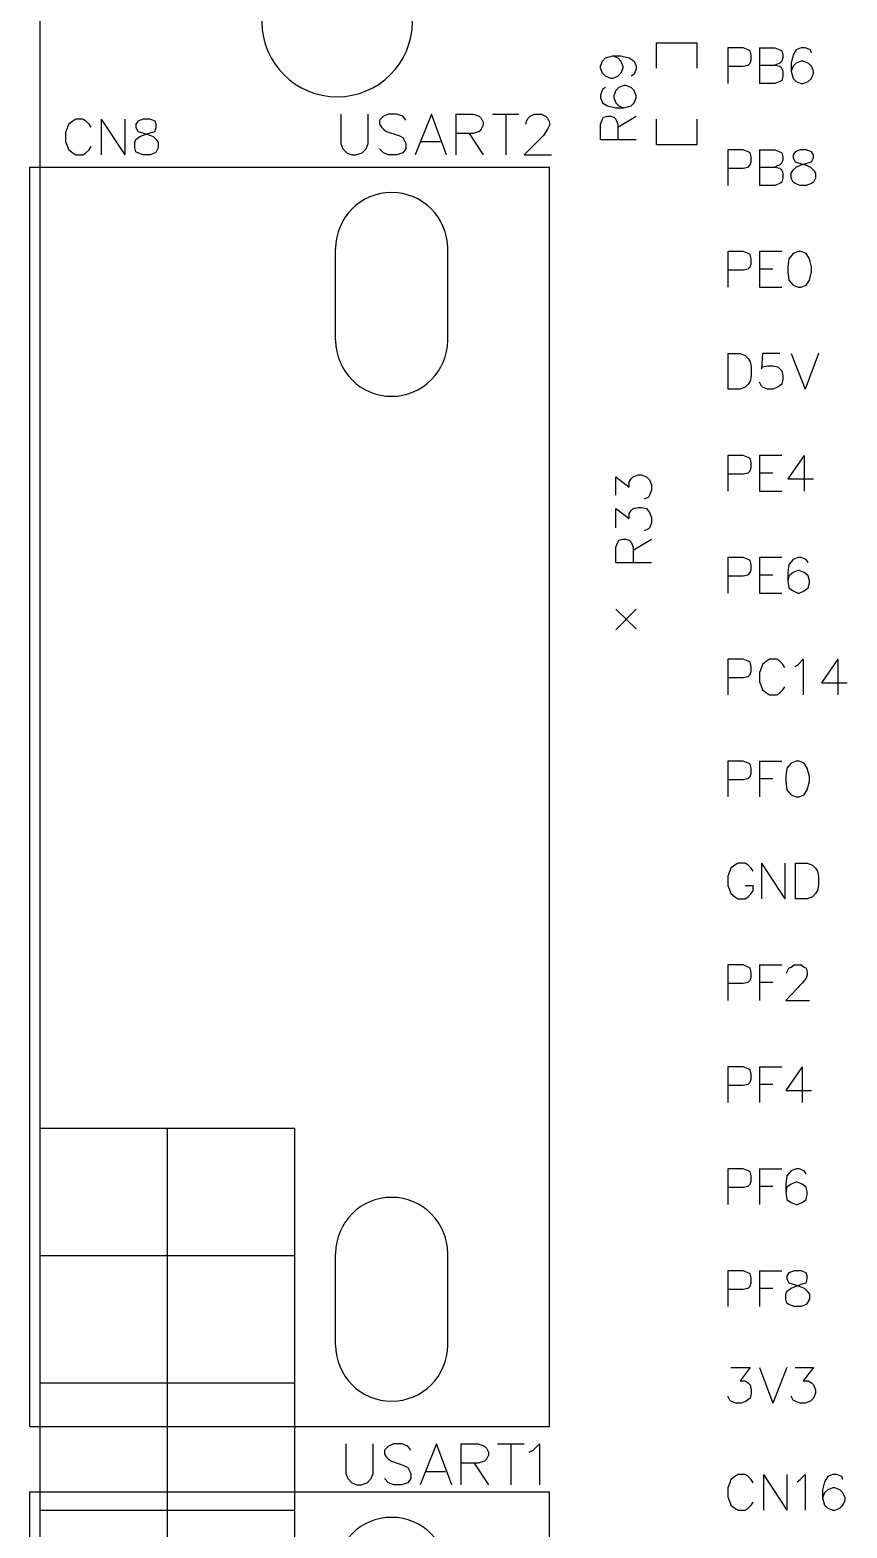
# Model space of a CAD drawing. Extents: x -0.24 to 4.91, y -0.23 to 6.58.
# Drawn here: x -0.235 to 0.567, y 2.308 to 3.777 of the extents above; entities that cross this region are included whole.
import ezdxf

# ---------------------------------------------------------------- set-up
doc = ezdxf.new("R2010")
doc.units = 0
doc.layers.add('mb672d', color=1, linetype='CONTINUOUS')

msp = doc.modelspace()

# ---------------------------------------------------------------- linework, layer by layer
at = {"layer": 'mb672d', "color": 5}
for points in [[(-0.225, -0.225), (-0.225, 6.575)], [(0.38, 3.74), (0.38, 3.765), (0.42, 3.765)], [(0.42, 3.74), (0.42, 3.765)], [(0.337, 3.752), (0.342, 3.75), (0.345, 3.747), (0.347, 3.742), (0.347, 3.74), (0.345, 3.735), (0.342, 3.732), (0.337, 3.73), (0.335, 3.73), (0.33, 3.732), (0.327, 3.735), (0.325, 3.74), (0.325, 3.742), (0.327, 3.747), (0.33, 3.75), (0.337, 3.752), (0.345, 3.752), (0.353, 3.75), (0.358, 3.747), (0.36, 3.742), (0.36, 3.739), (0.358, 3.734), (0.355, 3.732)], [(0.45, 3.742), (0.465, 3.742), (0.47, 3.743), (0.472, 3.745), (0.473, 3.748), (0.473, 3.753), (0.472, 3.757), (0.47, 3.758), (0.465, 3.76), (0.45, 3.76), (0.45, 3.725)], [(0.481, 3.76), (0.481, 3.725)], [(0.481, 3.76), (0.496, 3.76), (0.501, 3.758), (0.503, 3.757), (0.504, 3.753), (0.504, 3.75), (0.503, 3.747), (0.501, 3.745), (0.496, 3.743)], [(0.532, 3.755), (0.531, 3.758), (0.526, 3.76), (0.522, 3.76), (0.517, 3.758), (0.514, 3.753), (0.512, 3.745), (0.512, 3.737), (0.514, 3.73), (0.517, 3.727), (0.522, 3.725), (0.524, 3.725), (0.529, 3.727), (0.532, 3.73), (0.534, 3.735), (0.534, 3.737), (0.532, 3.742), (0.529, 3.745), (0.524, 3.747), (0.522, 3.747), (0.517, 3.745), (0.514, 3.742), (0.512, 3.737)], [(0.481, 3.743), (0.496, 3.743), (0.501, 3.742), (0.503, 3.74), (0.504, 3.737), (0.504, 3.732), (0.503, 3.728), (0.501, 3.727), (0.496, 3.725), (0.481, 3.725)], [(0.33, 3.721), (0.327, 3.719), (0.325, 3.714), (0.325, 3.711), (0.327, 3.706), (0.332, 3.703), (0.34, 3.701), (0.348, 3.701), (0.355, 3.703), (0.358, 3.706), (0.36, 3.711), (0.36, 3.713), (0.358, 3.718), (0.355, 3.721), (0.35, 3.723), (0.348, 3.723), (0.343, 3.721), (0.34, 3.718), (0.338, 3.713), (0.338, 3.711), (0.34, 3.706), (0.343, 3.703), (0.348, 3.701)], [(-0.175, 3.682), (-0.177, 3.685), (-0.18, 3.688), (-0.183, 3.69), (-0.19, 3.69), (-0.193, 3.688), (-0.197, 3.685), (-0.198, 3.682), (-0.2, 3.677), (-0.2, 3.668), (-0.198, 3.663), (-0.197, 3.66), (-0.193, 3.657), (-0.19, 3.655), (-0.183, 3.655), (-0.18, 3.657), (-0.177, 3.66), (-0.175, 3.663)], [(-0.165, 3.69), (-0.165, 3.655)], [(-0.165, 3.69), (-0.142, 3.655)], [(-0.142, 3.69), (-0.142, 3.655)], [(-0.124, 3.69), (-0.129, 3.688), (-0.131, 3.685), (-0.131, 3.682), (-0.129, 3.678), (-0.126, 3.677), (-0.119, 3.675), (-0.114, 3.673), (-0.111, 3.67), (-0.109, 3.667), (-0.109, 3.662), (-0.111, 3.658), (-0.112, 3.657), (-0.117, 3.655), (-0.124, 3.655), (-0.129, 3.657), (-0.131, 3.658), (-0.132, 3.662), (-0.132, 3.667), (-0.131, 3.67), (-0.127, 3.673), (-0.122, 3.675), (-0.116, 3.677), (-0.112, 3.678), (-0.111, 3.682), (-0.111, 3.685), (-0.112, 3.688), (-0.117, 3.69), (-0.124, 3.69)], [(0.07, 3.695), (0.07, 3.666), (0.072, 3.661), (0.076, 3.657), (0.081, 3.655), (0.085, 3.655), (0.091, 3.657), (0.095, 3.661), (0.097, 3.666), (0.097, 3.695)], [(0.134, 3.689), (0.131, 3.693), (0.125, 3.695), (0.117, 3.695), (0.112, 3.693), (0.108, 3.689), (0.108, 3.685), (0.11, 3.682), (0.112, 3.68), (0.115, 3.678), (0.127, 3.674), (0.131, 3.672), (0.132, 3.67), (0.134, 3.666), (0.134, 3.661), (0.131, 3.657), (0.125, 3.655), (0.117, 3.655), (0.112, 3.657), (0.108, 3.661)], [(0.174, 3.655), (0.159, 3.695), (0.143, 3.655)], [(0.183, 3.695), (0.183, 3.655)], [(0.183, 3.695), (0.2, 3.695), (0.206, 3.693), (0.208, 3.691), (0.21, 3.687), (0.21, 3.684), (0.208, 3.68), (0.206, 3.678), (0.2, 3.676), (0.183, 3.676)], [(0.219, 3.695), (0.245, 3.695)], [(0.232, 3.695), (0.232, 3.655)], [(0.252, 3.685), (0.252, 3.687), (0.254, 3.691), (0.256, 3.693), (0.26, 3.695), (0.267, 3.695), (0.271, 3.693), (0.273, 3.691), (0.275, 3.687), (0.275, 3.684), (0.273, 3.68), (0.269, 3.674), (0.25, 3.655), (0.277, 3.655)], [(0.325, 3.67), (0.325, 3.685), (0.327, 3.69), (0.328, 3.692), (0.332, 3.693), (0.335, 3.693), (0.338, 3.692), (0.34, 3.69), (0.342, 3.685), (0.342, 3.67)], [(0.342, 3.682), (0.36, 3.693)], [(0.38, 3.665), (0.38, 3.69)], [(0.42, 3.665), (0.42, 3.69)], [(0.196, 3.676), (0.21, 3.655)], [(0.149, 3.668), (0.168, 3.668)], [(0.325, 3.67), (0.36, 3.67)], [(0.38, 3.665), (0.42, 3.665)], [(0.45, 3.642), (0.465, 3.642), (0.47, 3.643), (0.472, 3.645), (0.473, 3.648), (0.473, 3.653), (0.472, 3.657), (0.47, 3.658), (0.465, 3.66), (0.45, 3.66), (0.45, 3.625)], [(0.481, 3.66), (0.481, 3.625)], [(0.481, 3.66), (0.496, 3.66), (0.501, 3.658), (0.503, 3.657), (0.504, 3.653), (0.504, 3.65), (0.503, 3.647), (0.501, 3.645), (0.496, 3.643)], [(0.521, 3.66), (0.516, 3.658), (0.514, 3.655), (0.514, 3.652), (0.516, 3.648), (0.519, 3.647), (0.526, 3.645), (0.531, 3.643), (0.534, 3.64), (0.536, 3.637), (0.536, 3.632), (0.534, 3.628), (0.532, 3.627), (0.527, 3.625), (0.521, 3.625), (0.516, 3.627), (0.514, 3.628), (0.512, 3.632), (0.512, 3.637), (0.514, 3.64), (0.517, 3.643), (0.522, 3.645), (0.529, 3.647), (0.532, 3.648), (0.534, 3.652), (0.534, 3.655), (0.532, 3.658), (0.527, 3.66), (0.521, 3.66)], [(-0.235, 2.407), (-0.235, 3.643), (0.275, 3.643)], [(0.275, 2.407), (0.275, 3.643)], [(0.481, 3.643), (0.496, 3.643), (0.501, 3.642), (0.503, 3.64), (0.504, 3.637), (0.504, 3.632), (0.503, 3.628), (0.501, 3.627), (0.496, 3.625), (0.481, 3.625)], [(0.065, 3.473), (0.065, 3.563)], [(0.175, 3.473), (0.175, 3.563)], [(0.45, 3.542), (0.465, 3.542), (0.47, 3.543), (0.472, 3.545), (0.473, 3.548), (0.473, 3.553), (0.472, 3.557), (0.47, 3.558), (0.465, 3.56), (0.45, 3.56), (0.45, 3.525)], [(0.503, 3.56), (0.481, 3.56), (0.481, 3.525), (0.503, 3.525)], [(0.519, 3.56), (0.514, 3.558), (0.51, 3.553), (0.509, 3.545), (0.509, 3.54), (0.51, 3.532), (0.514, 3.527), (0.519, 3.525), (0.522, 3.525), (0.527, 3.527), (0.53, 3.532), (0.532, 3.54), (0.532, 3.545), (0.53, 3.553), (0.527, 3.558), (0.522, 3.56), (0.519, 3.56)], [(0.481, 3.543), (0.494, 3.543)], [(0.45, 3.46), (0.45, 3.425)], [(0.45, 3.46), (0.462, 3.46), (0.467, 3.458), (0.47, 3.455), (0.472, 3.452), (0.473, 3.447), (0.473, 3.438), (0.472, 3.433), (0.47, 3.43), (0.467, 3.427), (0.462, 3.425), (0.45, 3.425)], [(0.501, 3.46), (0.484, 3.46), (0.483, 3.445), (0.484, 3.447), (0.489, 3.448), (0.494, 3.448), (0.499, 3.447), (0.503, 3.443), (0.504, 3.438), (0.504, 3.435), (0.503, 3.43), (0.499, 3.427), (0.494, 3.425), (0.489, 3.425), (0.484, 3.427), (0.483, 3.428), (0.481, 3.432)], [(0.512, 3.46), (0.526, 3.425)], [(0.539, 3.46), (0.526, 3.425)], [(0.45, 3.342), (0.465, 3.342), (0.47, 3.343), (0.472, 3.345), (0.473, 3.348), (0.473, 3.353), (0.472, 3.357), (0.47, 3.358), (0.465, 3.36), (0.45, 3.36), (0.45, 3.325)], [(0.503, 3.36), (0.481, 3.36), (0.481, 3.325), (0.503, 3.325)], [(0.525, 3.36), (0.509, 3.337), (0.534, 3.337)], [(0.525, 3.36), (0.525, 3.325)], [(0.34, 3.321), (0.34, 3.339), (0.353, 3.329), (0.353, 3.334), (0.355, 3.337), (0.357, 3.339), (0.362, 3.341), (0.365, 3.341), (0.37, 3.339), (0.373, 3.336), (0.375, 3.331), (0.375, 3.326), (0.373, 3.321), (0.372, 3.319), (0.368, 3.317)], [(0.481, 3.343), (0.494, 3.343)], [(0.34, 3.289), (0.34, 3.308), (0.353, 3.298), (0.353, 3.303), (0.355, 3.306), (0.357, 3.308), (0.362, 3.309), (0.365, 3.309), (0.37, 3.308), (0.373, 3.304), (0.375, 3.299), (0.375, 3.294), (0.373, 3.289), (0.372, 3.288), (0.368, 3.286)], [(0.34, 3.255), (0.34, 3.27), (0.342, 3.275), (0.343, 3.277), (0.347, 3.278), (0.35, 3.278), (0.353, 3.277), (0.355, 3.275), (0.357, 3.27), (0.357, 3.255)], [(0.357, 3.267), (0.375, 3.278)], [(0.34, 3.255), (0.375, 3.255)], [(0.45, 3.242), (0.465, 3.242), (0.47, 3.243), (0.472, 3.245), (0.473, 3.248), (0.473, 3.253), (0.472, 3.257), (0.47, 3.258), (0.465, 3.26), (0.45, 3.26), (0.45, 3.225)], [(0.503, 3.26), (0.481, 3.26), (0.481, 3.225), (0.503, 3.225)], [(0.529, 3.255), (0.527, 3.258), (0.522, 3.26), (0.519, 3.26), (0.514, 3.258), (0.51, 3.253), (0.509, 3.245), (0.509, 3.237), (0.51, 3.23), (0.514, 3.227), (0.519, 3.225), (0.52, 3.225), (0.525, 3.227), (0.529, 3.23), (0.53, 3.235), (0.53, 3.237), (0.529, 3.242), (0.525, 3.245), (0.52, 3.247), (0.519, 3.247), (0.514, 3.245), (0.51, 3.242), (0.509, 3.237)], [(0.481, 3.243), (0.494, 3.243)], [(0.34, 3.209), (0.36, 3.19)], [(0.34, 3.189), (0.36, 3.209)], [(0.45, 3.142), (0.465, 3.142), (0.47, 3.143), (0.472, 3.145), (0.473, 3.148), (0.473, 3.153), (0.472, 3.157), (0.47, 3.158), (0.465, 3.16), (0.45, 3.16), (0.45, 3.125)], [(0.506, 3.152), (0.504, 3.155), (0.501, 3.158), (0.498, 3.16), (0.491, 3.16), (0.488, 3.158), (0.484, 3.155), (0.483, 3.152), (0.481, 3.147), (0.481, 3.138), (0.483, 3.133), (0.484, 3.13), (0.488, 3.127), (0.491, 3.125), (0.498, 3.125), (0.501, 3.127), (0.504, 3.13), (0.506, 3.133)], [(0.516, 3.153), (0.519, 3.155), (0.524, 3.16), (0.524, 3.125)], [(0.558, 3.16), (0.542, 3.137), (0.567, 3.137)], [(0.558, 3.16), (0.558, 3.125)], [(0.45, 3.042), (0.465, 3.042), (0.47, 3.043), (0.472, 3.045), (0.473, 3.048), (0.473, 3.053), (0.472, 3.057), (0.47, 3.058), (0.465, 3.06), (0.45, 3.06), (0.45, 3.025)], [(0.481, 3.06), (0.481, 3.025)], [(0.481, 3.06), (0.503, 3.06)], [(0.517, 3.06), (0.512, 3.058), (0.508, 3.053), (0.507, 3.045), (0.507, 3.04), (0.508, 3.032), (0.512, 3.027), (0.517, 3.025), (0.52, 3.025), (0.525, 3.027), (0.528, 3.032), (0.53, 3.04), (0.53, 3.045), (0.528, 3.053), (0.525, 3.058), (0.52, 3.06), (0.517, 3.06)], [(0.481, 3.043), (0.494, 3.043)], [(0.475, 2.952), (0.473, 2.955), (0.47, 2.958), (0.467, 2.96), (0.46, 2.96), (0.457, 2.958), (0.453, 2.955), (0.452, 2.952), (0.45, 2.947), (0.45, 2.938), (0.452, 2.933), (0.453, 2.93), (0.457, 2.927), (0.46, 2.925), (0.467, 2.925), (0.47, 2.927), (0.473, 2.93), (0.475, 2.933), (0.475, 2.938)], [(0.483, 2.96), (0.483, 2.925)], [(0.483, 2.96), (0.506, 2.925)], [(0.506, 2.96), (0.506, 2.925)], [(0.516, 2.96), (0.516, 2.925)], [(0.516, 2.96), (0.528, 2.96), (0.533, 2.958), (0.536, 2.955), (0.538, 2.952), (0.539, 2.947), (0.539, 2.938), (0.538, 2.933), (0.536, 2.93), (0.533, 2.927), (0.528, 2.925), (0.516, 2.925)], [(0.467, 2.938), (0.475, 2.938)], [(0.45, 2.842), (0.465, 2.842), (0.47, 2.843), (0.472, 2.845), (0.473, 2.848), (0.473, 2.853), (0.472, 2.857), (0.47, 2.858), (0.465, 2.86), (0.45, 2.86), (0.45, 2.825)], [(0.481, 2.86), (0.481, 2.825)], [(0.481, 2.86), (0.503, 2.86)], [(0.508, 2.852), (0.508, 2.853), (0.51, 2.857), (0.512, 2.858), (0.515, 2.86), (0.522, 2.86), (0.525, 2.858), (0.527, 2.857), (0.528, 2.853), (0.528, 2.85), (0.527, 2.847), (0.523, 2.842), (0.507, 2.825), (0.53, 2.825)], [(0.481, 2.843), (0.494, 2.843)], [(0.45, 2.742), (0.465, 2.742), (0.47, 2.743), (0.472, 2.745), (0.473, 2.748), (0.473, 2.753), (0.472, 2.757), (0.47, 2.758), (0.465, 2.76), (0.45, 2.76), (0.45, 2.725)], [(0.481, 2.76), (0.481, 2.725)], [(0.481, 2.76), (0.503, 2.76)], [(0.523, 2.76), (0.507, 2.737), (0.532, 2.737)], [(0.523, 2.76), (0.523, 2.725)], [(0.481, 2.743), (0.494, 2.743)], [(-0.225, 2.575), (-0.225, 2.7), (0.025, 2.7)], [(-0.1, 2.575), (-0.1, 2.7)], [(0.025, 2.575), (0.025, 2.7)], [(0.45, 2.642), (0.465, 2.642), (0.47, 2.643), (0.472, 2.645), (0.473, 2.648), (0.473, 2.653), (0.472, 2.657), (0.47, 2.658), (0.465, 2.66), (0.45, 2.66), (0.45, 2.625)], [(0.481, 2.66), (0.481, 2.625)], [(0.481, 2.66), (0.503, 2.66)], [(0.527, 2.655), (0.525, 2.658), (0.52, 2.66), (0.517, 2.66), (0.512, 2.658), (0.508, 2.653), (0.507, 2.645), (0.507, 2.637), (0.508, 2.63), (0.512, 2.627), (0.517, 2.625), (0.518, 2.625), (0.523, 2.627), (0.527, 2.63), (0.528, 2.635), (0.528, 2.637), (0.527, 2.642), (0.523, 2.645), (0.518, 2.647), (0.517, 2.647), (0.512, 2.645), (0.508, 2.642), (0.507, 2.637)], [(0.481, 2.643), (0.494, 2.643)], [(-0.225, 2.575), (0.025, 2.575)], [(-0.225, 1.95), (-0.225, 2.575)], [(-0.1, 1.95), (-0.1, 2.575)], [(0.025, 1.95), (0.025, 2.575)], [(0.065, 2.487), (0.065, 2.577)], [(0.175, 2.487), (0.175, 2.577)], [(0.45, 2.542), (0.465, 2.542), (0.47, 2.543), (0.472, 2.545), (0.473, 2.548), (0.473, 2.553), (0.472, 2.557), (0.47, 2.558), (0.465, 2.56), (0.45, 2.56), (0.45, 2.525)], [(0.481, 2.56), (0.481, 2.525)], [(0.481, 2.56), (0.503, 2.56)], [(0.515, 2.56), (0.51, 2.558), (0.508, 2.555), (0.508, 2.552), (0.51, 2.548), (0.513, 2.547), (0.52, 2.545), (0.525, 2.543), (0.528, 2.54), (0.53, 2.537), (0.53, 2.532), (0.528, 2.528), (0.527, 2.527), (0.522, 2.525), (0.515, 2.525), (0.51, 2.527), (0.508, 2.528), (0.507, 2.532), (0.507, 2.537), (0.508, 2.54), (0.512, 2.543), (0.517, 2.545), (0.523, 2.547), (0.527, 2.548), (0.528, 2.552), (0.528, 2.555), (0.527, 2.558), (0.522, 2.56), (0.515, 2.56)], [(0.481, 2.543), (0.494, 2.543)], [(0.453, 2.465), (0.472, 2.465), (0.462, 2.452), (0.467, 2.452), (0.47, 2.45), (0.472, 2.448), (0.473, 2.443), (0.473, 2.44), (0.472, 2.435), (0.468, 2.432), (0.463, 2.43), (0.458, 2.43), (0.453, 2.432), (0.452, 2.433), (0.45, 2.437)], [(0.481, 2.465), (0.494, 2.43)], [(0.508, 2.465), (0.494, 2.43)], [(0.516, 2.465), (0.534, 2.465), (0.524, 2.452), (0.529, 2.452), (0.532, 2.45), (0.534, 2.448), (0.536, 2.443), (0.536, 2.44), (0.534, 2.435), (0.531, 2.432), (0.526, 2.43), (0.521, 2.43), (0.516, 2.432), (0.514, 2.433), (0.512, 2.437)], [(-0.225, 2.45), (0.025, 2.45)], [(-0.235, 2.407), (0.275, 2.407)], [(0.075, 2.39), (0.075, 2.361), (0.077, 2.356), (0.081, 2.352), (0.086, 2.35), (0.09, 2.35), (0.096, 2.352), (0.1, 2.356), (0.102, 2.361), (0.102, 2.39)], [(0.139, 2.384), (0.136, 2.388), (0.13, 2.39), (0.122, 2.39), (0.117, 2.388), (0.113, 2.384), (0.113, 2.38), (0.115, 2.377), (0.117, 2.375), (0.12, 2.373), (0.132, 2.369), (0.136, 2.367), (0.137, 2.365), (0.139, 2.361), (0.139, 2.356), (0.136, 2.352), (0.13, 2.35), (0.122, 2.35), (0.117, 2.352), (0.113, 2.356)], [(0.179, 2.35), (0.164, 2.39), (0.148, 2.35)], [(0.188, 2.39), (0.188, 2.35)], [(0.188, 2.39), (0.205, 2.39), (0.211, 2.388), (0.213, 2.386), (0.215, 2.382), (0.215, 2.379), (0.213, 2.375), (0.211, 2.373), (0.205, 2.371), (0.188, 2.371)], [(0.224, 2.39), (0.25, 2.39)], [(0.237, 2.39), (0.237, 2.35)], [(0.255, 2.382), (0.259, 2.384), (0.265, 2.39), (0.265, 2.35)], [(0.201, 2.371), (0.215, 2.35)], [(0.154, 2.363), (0.173, 2.363)], [(0.475, 2.352), (0.473, 2.355), (0.47, 2.358), (0.467, 2.36), (0.46, 2.36), (0.457, 2.358), (0.453, 2.355), (0.452, 2.352), (0.45, 2.347), (0.45, 2.338), (0.452, 2.333), (0.453, 2.33), (0.457, 2.327), (0.46, 2.325), (0.467, 2.325), (0.47, 2.327), (0.473, 2.33), (0.475, 2.333)], [(0.485, 2.36), (0.485, 2.325)], [(0.485, 2.36), (0.508, 2.325)], [(0.508, 2.36), (0.508, 2.325)], [(0.518, 2.353), (0.521, 2.355), (0.526, 2.36), (0.526, 2.325)], [(0.563, 2.355), (0.562, 2.358), (0.557, 2.36), (0.553, 2.36), (0.548, 2.358), (0.545, 2.353), (0.543, 2.345), (0.543, 2.337), (0.545, 2.33), (0.548, 2.327), (0.553, 2.325), (0.555, 2.325), (0.56, 2.327), (0.563, 2.33), (0.565, 2.335), (0.565, 2.337), (0.563, 2.342), (0.56, 2.345), (0.555, 2.347), (0.553, 2.347), (0.548, 2.345), (0.545, 2.342), (0.543, 2.337)], [(-0.235, 1.107), (-0.235, 2.343), (0.275, 2.343)], [(0.275, 1.107), (0.275, 2.343)], [(-0.225, 2.325), (0.025, 2.325)]]:
    msp.add_lwpolyline(points, dxfattribs=at)
at = {"layer": 'mb672d', "color": 1}
msp.add_lwpolyline([(-0.225, -0.225), (-0.225, 6.575)], dxfattribs=at)
at = {"layer": 'mb672d', "color": 5}
for points in [[(0.065, 3.86), (0.065, 3.86), (0.065, 3.86, 98.676801), (0.068, 3.86), (0.068, 3.86)], [(0.175, 3.563), (0.175, 3.563), (0.175, 3.563, 1), (0.065, 3.563), (0.065, 3.563)], [(0.065, 3.473), (0.065, 3.473), (0.065, 3.473, 1), (0.175, 3.473), (0.175, 3.473)], [(0.175, 2.577), (0.175, 2.577), (0.175, 2.577, 1), (0.065, 2.577), (0.065, 2.577)], [(0.065, 2.487), (0.065, 2.487), (0.065, 2.487, 1), (0.175, 2.487), (0.175, 2.487)], [(0.175, 2.263), (0.175, 2.263), (0.175, 2.263, 1), (0.065, 2.263), (0.065, 2.263)]]:
    msp.add_lwpolyline(points, format="xyb", dxfattribs=at)

doc.saveas('drawing.dxf')
